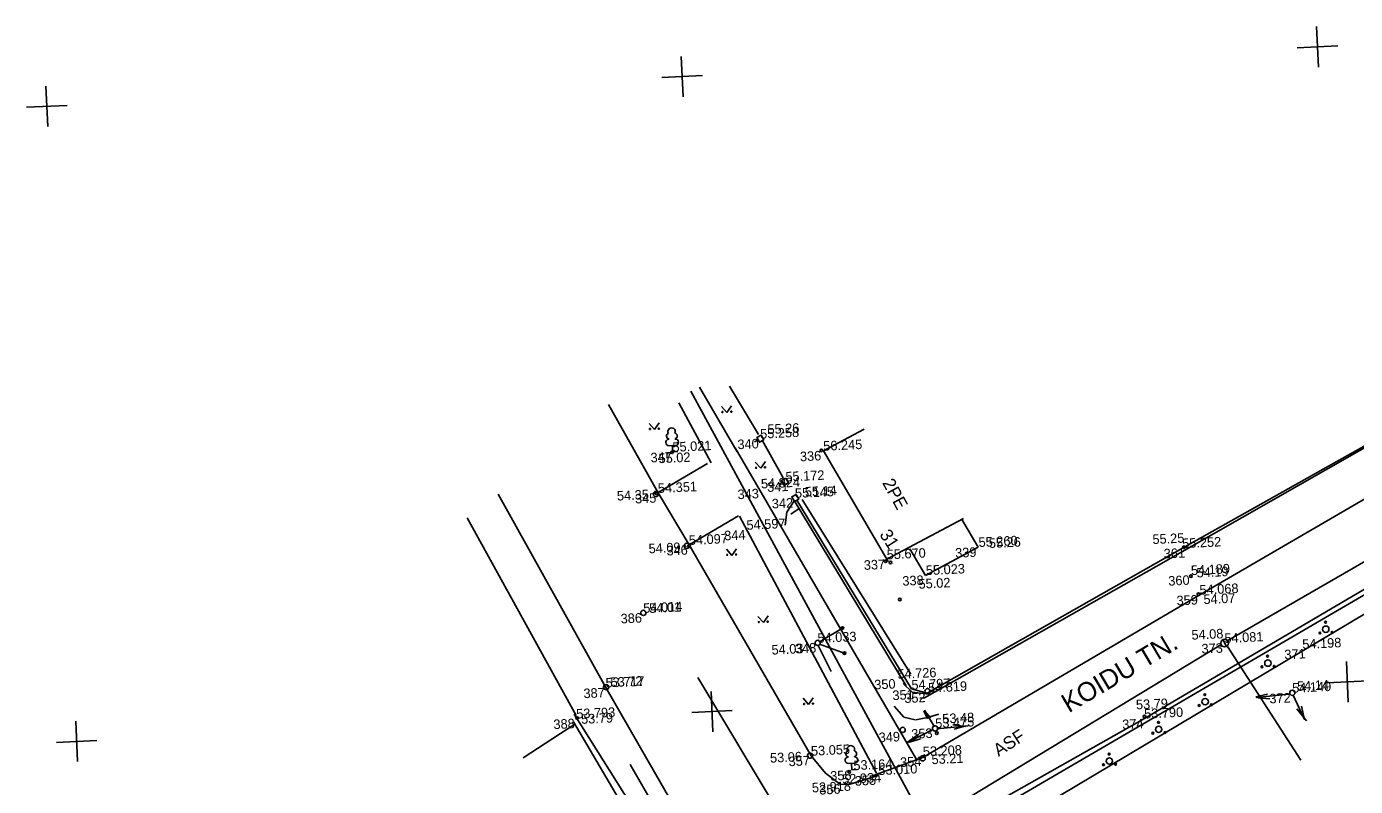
# Model space of a CAD drawing. Extents: x 641801 to 642265, y 6456380 to 6456844.
# Drawn here: x 641800.9 to 641905.3, y 6456777.4 to 6456837.1 of the extents above; entities that cross this region are included whole.
import ezdxf

# ---------------------------------------------------------------- set-up
doc = ezdxf.new("R2010")
doc.units = 0
for name, color, linetype in [('Level 1', 7, 'Continuous'), ('Level 10', 7, 'Continuous'), ('Level 14', 7, 'Continuous'), ('Level 15', 7, 'Continuous'), ('Level 17', 7, 'Continuous'), ('Level 28', 7, 'Continuous'), ('Level 3', 7, 'Continuous'), ('Level 30', 7, 'Continuous'), ('Level 41', 7, 'Continuous'), ('Level 42', 7, 'Continuous'), ('Level 5', 7, 'Continuous'), ('Level 58', 7, 'Continuous'), ('Level 59', 7, 'Continuous'), ('Level 62', 7, 'Continuous'), ('Level 63', 7, 'Continuous')]:
    doc.layers.add(name, color=color, linetype=linetype)

msp = doc.modelspace()

# ---------------------------------------------------------------- linework, layer by layer
at = {"layer": 'Level 1'}
for p, q in [((641863.51, 6456803.76), (641866.72, 6456805.46)), ((641868.5, 6456795.23), (641863.51, 6456803.76)), ((641861.22, 6456799.82), (641860.64, 6456798.94)), ((641861.8, 6456798.86), (641861.22, 6456799.86)), ((641860.64, 6456798.94), (641860.51, 6456797.91)), ((641861.61, 6456799.21), (641860.96, 6456798.78)), ((641868.5, 6456795.23), (641874.52, 6456798.44)), ((641875.68, 6456796.17), (641874.36, 6456798.42)), ((641871.54, 6456793.96), (641875.68, 6456796.17)), ((641868.4, 6456795.41), (641868.6, 6456795.05)), ((641871.54, 6456793.96), (641870.31, 6456796.05)), ((641863.26, 6456788.77), (641865.13, 6456789.88)), ((641863.1, 6456788.45), (641864.13, 6456786.4)), ((641863.19, 6456788.54), (641865.22, 6456787.83)), ((641898.42, 6456784.63), (641897.5, 6456784.41)), ((641897.51, 6456784.36), (641900.12, 6456784.62)), ((641897.64, 6456784.33), (641898.58, 6456784.24)), ((641900.43, 6456784.53), (641901.27, 6456782.74)), ((641901.09, 6456783.67), (641901.32, 6456782.61)), ((641871.4, 6456783.32), (641871.7, 6456782.67)), ((641871.45, 6456783.35), (641872.23, 6456782.05)), ((641871.45, 6456783.32), (641871.92, 6456782.77)), ((641900.7, 6456783.47), (641901.46, 6456782.53)), ((641872.15, 6456781.87), (641870.23, 6456780.88)), ((641872.41, 6456781.89), (641874.89, 6456782.13)), ((641873.68, 6456782.22), (641874.67, 6456782.09)), ((641874.71, 6456782.14), (641873.79, 6456781.87)), ((641871, 6456781.47), (641870.05, 6456780.8)), ((641870.18, 6456780.81), (641871.15, 6456781.12))]:
    msp.add_line(p, q, dxfattribs=at)
at = {"layer": 'Level 10'}
for p, q in [((641851.36, 6456804.69), (641851.36, 6456804.66)), ((641851.86, 6456804.71), (641851.86, 6456804.68)), ((641851.89, 6456804.18), (641851.39, 6456804.16)), ((641851.66, 6456803.67), (641851.64, 6456804.17)), ((641852.06, 6456803.69), (641851.66, 6456803.67)), ((641861.84, 6456799.93), (641870.38, 6456786.19)), ((641865.45, 6456779.7), (641865.45, 6456779.67)), ((641865.95, 6456779.72), (641865.95, 6456779.69)), ((641865.97, 6456779.19), (641865.47, 6456779.17)), ((641865.75, 6456778.68), (641865.72, 6456779.18)), ((641866.15, 6456778.7), (641865.75, 6456778.68))]:
    msp.add_line(p, q, dxfattribs=at)
for centre, radius in [((641902.99, 6456789.73), 0.25), ((641902.97, 6456790.28), 0.0707), ((641902.53, 6456789.43), 0.0707), ((641903.48, 6456789.48), 0.0707), ((641897.97, 6456786.77), 0.0707), ((641898.44, 6456787.06), 0.25), ((641898.41, 6456787.61), 0.0707), ((641898.93, 6456786.81), 0.0707), ((641893.04, 6456783.73), 0.0707), ((641893.51, 6456784.03), 0.25), ((641893.48, 6456784.58), 0.0707), ((641893.99, 6456783.78), 0.0707), ((641889.4, 6456781.55), 0.0707), ((641889.86, 6456781.85), 0.25), ((641889.84, 6456782.4), 0.0707), ((641890.35, 6456781.6), 0.0707), ((641885.98, 6456779.36), 0.25), ((641885.96, 6456779.91), 0.0707), ((641885.52, 6456779.07), 0.0707), ((641886.47, 6456779.11), 0.0707)]:
    msp.add_circle(centre, radius, dxfattribs=at)
for centre, radius, start, end in [((641851.58, 6456805.27), 0.291, 335.2663, 210.1065), ((641851.37, 6456804.41), 0.25, 92.6864, 272.6864), ((641851.4, 6456804.91), 0.224, 107.9305, 259.7655), ((641851.8, 6456804.93), 0.224, 285.6074, 77.4423), ((641851.87, 6456804.43), 0.25, 272.6864, 92.6864), ((641865.67, 6456780.28), 0.291, 335.2663, 210.1065), ((641865.46, 6456779.42), 0.25, 92.6864, 272.6864), ((641865.49, 6456779.92), 0.224, 107.9305, 259.7655), ((641865.89, 6456779.94), 0.224, 285.6074, 77.4423), ((641865.96, 6456779.44), 0.25, 272.6864, 92.6864)]:
    msp.add_arc(centre, radius, start, end, dxfattribs=at)
at = {"layer": 'Level 14'}
msp.add_line((641862.65, 6456770.91), (641853.65, 6456785.93), dxfattribs=at)
at = {"layer": 'Level 15'}
for p, q in [((641895.29, 6456788.84), (641912.34, 6456798.69)), ((641856.57, 6456765.37), (641894.73, 6456788.5)), ((641895.27, 6456788.36), (641901.04, 6456779.44)), ((641853.06, 6456770.92), (641848.31, 6456779.09))]:
    msp.add_line(p, q, dxfattribs=at)
at = {"layer": 'Level 17'}
for p, q in [((641853.09, 6456808.45), (641872.2, 6456773.19)), ((641872.57, 6456772.91), (641913.89, 6456797.03))]:
    msp.add_line(p, q, dxfattribs=at)
at = {"layer": 'Level 28'}
for p, q in [((641856.13, 6456808.85), (641858.4, 6456805.03)), ((641931.39, 6456806.03), (641873.84, 6456771.74)), ((641909.58, 6456806.15), (641891.72, 6456796.1)), ((641858.69, 6456804.59), (641860.34, 6456801.64)), ((641861.41, 6456799.87), (641870.44, 6456785.04)), ((641871.66, 6456784.69), (641891.72, 6456796.1)), ((641870.44, 6456785.04), (641871.66, 6456784.69)), ((641843.96, 6456782.26), (641839.9, 6456779.62)), ((641843.87, 6456782.44), (641850.98, 6456770.39))]:
    msp.add_line(p, q, dxfattribs=at)
at = {"layer": 'Level 3'}
for points in [[(641858.62, 6456804.99), (641858.82, 6456804.62), (641858.48, 6456804.43), (641858.28, 6456804.8)], [(641860.56, 6456801.61), (641860.76, 6456801.24), (641860.42, 6456801.05), (641860.22, 6456801.42)], [(641861.36, 6456800.33), (641861.57, 6456799.96), (641861.23, 6456799.77), (641861.02, 6456800.14)]]:
    msp.add_lwpolyline(points, close=True, dxfattribs=at)
for centre, radius in [((641851.61, 6456803.64), 0.102), ((641863.35, 6456803.79), 0.102), ((641850.35, 6456800.36), 0.205), ((641850.38, 6456800.42), 0.102), ((641852.77, 6456796.28), 0.205), ((641852.96, 6456796.26), 0.102), ((641891.83, 6456796.17), 0.102), ((641868.4, 6456795.07), 0.102), ((641868.78, 6456794.98), 0.102), ((641892.39, 6456793.9), 0.102), ((641869.51, 6456792.07), 0.102), ((641892.98, 6456792.48), 0.102), ((641849.36, 6456791.01), 0.205), ((641865.01, 6456789.82), 0.102), ((641863.06, 6456788.65), 0.205), ((641865.17, 6456787.85), 0.102), ((641846.43, 6456785.17), 0.205), ((641871.69, 6456784.85), 0.205), ((641900.36, 6456784.73), 0.205), ((641844.16, 6456782.74), 0.102), ((641888.74, 6456782.87), 0.102), ((641869.74, 6456781.81), 0.205), ((641872.28, 6456781.92), 0.205), ((641872.42, 6456781.55), 0.102), ((641862.45, 6456779.78), 0.205), ((641871.31, 6456779.57), 0.205), ((641865.54, 6456778.51), 0.102)]:
    msp.add_circle(centre, radius, dxfattribs=at)
at = {"layer": 'Level 30'}
for p, q in [((641853.77, 6456808.77), (641856.74, 6456803.68)), ((641852.15, 6456807.54), (641854.68, 6456802.8)), ((641858.08, 6456804.46), (641858.42, 6456804.62)), ((641856.56, 6456803.99), (641870.82, 6456779.49)), ((641850.51, 6456800.47), (641854.39, 6456802.77)), ((641893.08, 6456792.44), (641911.31, 6456803.05)), ((641860.41, 6456801.19), (641860.05, 6456801.11)), ((641844.08, 6456782.95), (641835.5, 6456798.48)), ((641852.95, 6456796.35), (641856.83, 6456798.65)), ((641856.91, 6456798.61), (641867.67, 6456778.41)), ((641915.5, 6456798.45), (641888.73, 6456782.7)), ((641869.07, 6456783.68), (641869.82, 6456782.82)), ((641843.93, 6456783.06), (641851.4, 6456771.15)), ((641869.82, 6456782.82), (641870.72, 6456782.6)), ((641870.77, 6456782.61), (641871.7, 6456782.79)), ((641871.7, 6456782.79), (641872.58, 6456783.05))]:
    msp.add_line(p, q, dxfattribs=at)
for points in [[(641850.52, 6456800.44), (641846.62, 6456807.41)], [(641846.41, 6456785.14), (641837.96, 6456800.34)], [(641850.52, 6456800.44), (641852.95, 6456796.35), (641862.55, 6456779.78), (641863.66, 6456778.4), (641864.86, 6456777.52), (641865.62, 6456777.55), (641867.82, 6456778.23)], [(641867.37, 6456778.21), (641871.32, 6456779.65), (641893.08, 6456792.44)], [(641846.41, 6456785.14), (641869.74, 6456744.51)], [(641888.73, 6456782.7), (641875.24, 6456775.08)]]:
    msp.add_lwpolyline(points, dxfattribs=at)
at = {"layer": 'Level 41'}
for p, q in [((641855.5, 6456807.25), (641855.92, 6456806.77)), ((641855.92, 6456806.77), (641856.29, 6456807.29)), ((641849.81, 6456805.91), (641850.23, 6456805.43)), ((641850.23, 6456805.43), (641850.61, 6456805.95)), ((641858.15, 6456802.87), (641858.58, 6456802.38)), ((641858.58, 6456802.38), (641858.95, 6456802.91)), ((641855.88, 6456796.02), (641856.31, 6456795.53)), ((641856.31, 6456795.53), (641856.68, 6456796.05)), ((641858.36, 6456790.73), (641858.79, 6456790.25)), ((641858.79, 6456790.25), (641859.16, 6456790.77)), ((641861.92, 6456784.3), (641862.34, 6456783.81)), ((641862.34, 6456783.81), (641862.71, 6456784.33))]:
    msp.add_line(p, q, dxfattribs=at)
for centre, radius in [((641855.57, 6456806.81), 0.0428), ((641856.27, 6456806.84), 0.0452), ((641849.88, 6456805.47), 0.0428), ((641850.58, 6456805.5), 0.0452), ((641858.22, 6456802.42), 0.0428), ((641858.92, 6456802.46), 0.0452), ((641855.95, 6456795.57), 0.0428), ((641856.65, 6456795.6), 0.0452), ((641858.43, 6456790.29), 0.0428), ((641859.13, 6456790.32), 0.0452), ((641861.99, 6456783.85), 0.0428), ((641862.69, 6456783.88), 0.0452)]:
    msp.add_circle(centre, radius, dxfattribs=at)
at = {"layer": 'Level 42'}
for p, q in [((641908.33, 6456805.32), (641889.66, 6456794.67)), ((641870.02, 6456785.28), (641861.8, 6456798.86)), ((641889.66, 6456794.67), (641871.44, 6456784.33)), ((641870.48, 6456784.77), (641869.78, 6456785.46)), ((641871.78, 6456784.61), (641870.48, 6456784.77)), ((641871.44, 6456784.33), (641871.08, 6456784.31))]:
    msp.add_line(p, q, dxfattribs=at)
at = {"layer": 'Level 5'}
msp.add_line((641894.9, 6456788.91), (641895.18, 6456788.38), dxfattribs=at)
msp.add_circle((641895.04, 6456788.64), 0.3, dxfattribs=at)
at = {"layer": 'Level 58'}
for p, q in [((641902.27, 6456837.12), (641902.42, 6456833.93)), ((641900.75, 6456835.45), (641903.93, 6456835.6)), ((641852.34, 6456834.77), (641852.49, 6456831.59)), ((641850.82, 6456833.11), (641854, 6456833.26)), ((641802.4, 6456832.43), (641802.55, 6456829.25)), ((641800.89, 6456830.77), (641804.07, 6456830.92)), ((641904.61, 6456787.18), (641904.76, 6456784)), ((641854.68, 6456784.84), (641854.83, 6456781.66)), ((641903.09, 6456785.52), (641906.28, 6456785.67)), ((641853.16, 6456783.18), (641856.34, 6456783.33)), ((641804.75, 6456782.5), (641804.9, 6456779.32)), ((641803.23, 6456780.83), (641806.41, 6456780.98))]:
    msp.add_line(p, q, dxfattribs=at)

# ---------------------------------------------------------------- texts
for s, height, rotation, p in [('2PE', 1, 298.6864, (641868.11, 6456801.24)), ('31', 1, 302.6864, (641867.88, 6456797.18)), ('KOIDU TN.', 1.5, 30.6864, (641882.79, 6456783.11)), ('ASF', 1, 32.6864, (641877.27, 6456779.68))]:
    msp.add_text(s, height=height, rotation=rotation, dxfattribs=at).set_placement(p)
at = {"layer": 'Level 59'}
for s, p in [('55.26', (641859.13, 6456805.07)), ('55.02', (641850.57, 6456802.78)), ('54.35', (641847.3, 6456799.84)), ('55.14', (641862.07, 6456800.16)), ('55.25', (641889.38, 6456796.42)), ('54.09', (641849.79, 6456795.69)), ('55.26', (641876.53, 6456796.11)), ('54.19', (641892.85, 6456793.79)), ('55.02', (641871, 6456792.91)), ('54.07', (641893.39, 6456791.7)), ('54.01', (641849.83, 6456791)), ('54.08', (641892.45, 6456788.9)), ('54.03', (641859.45, 6456787.73)), ('53.72', (641846.8, 6456785.18)), ('54.14', (641900.75, 6456784.87)), ('53.79', (641888.09, 6456783.42)), ('53.79', (641844.48, 6456782.28)), ('53.48', (641872.87, 6456782.31)), ('53.06', (641859.33, 6456779.23)), ('53.21', (641872.02, 6456779.11))]:
    msp.add_text(s, height=0.75, rotation=2.6864, dxfattribs=at).set_placement(p)
at = {"layer": 'Level 62'}
for s, p in [('340', (641856.77, 6456803.88)), ('347', (641849.94, 6456802.84)), ('336', (641861.68, 6456802.93)), ('345', (641848.72, 6456799.61)), ('343', (641856.78, 6456799.95)), ('341', (641859.1, 6456800.52)), ('342', (641859.47, 6456799.22)), ('344', (641855.73, 6456796.71)), ('346', (641851.19, 6456795.52)), ('339', (641873.88, 6456795.35)), ('337', (641866.7, 6456794.39)), ('361', (641890.27, 6456795.29)), ('338', (641869.73, 6456793.14)), ('360', (641890.63, 6456793.15)), ('359', (641891.28, 6456791.6)), ('386', (641847.59, 6456790.18)), ('348', (641861.29, 6456787.82)), ('373', (641893.24, 6456787.81)), ('371', (641899.75, 6456787.36)), ('350', (641867.52, 6456784.99)), ('387', (641844.67, 6456784.3)), ('351', (641868.95, 6456784.15)), ('352', (641869.88, 6456783.92)), ('372', (641898.57, 6456783.89)), ('388', (641842.31, 6456781.87)), ('374', (641887.01, 6456781.86)), ('349', (641867.87, 6456780.84)), ('353', (641870.43, 6456781.11)), ('357', (641860.79, 6456778.95)), ('354', (641869.55, 6456778.89)), ('358', (641864.06, 6456777.81)), ('356', (641863.2, 6456776.72)), ('355', (641865.99, 6456777.42))]:
    msp.add_text(s, height=0.75, rotation=2.6864, dxfattribs=at).set_placement(p)
at = {"layer": 'Level 63'}
for s, p in [('55.258', (641858.55, 6456804.71)), ('55.021', (641851.66, 6456803.67)), ('56.245', (641863.51, 6456803.76)), ('54.824', (641858.62, 6456800.79)), ('55.172', (641860.54, 6456801.34)), ('54.351', (641850.52, 6456800.44)), ('55.145', (641861.29, 6456800.05)), ('54.597', (641857.48, 6456797.54)), ('54.097', (641852.95, 6456796.35)), ('55.260', (641875.72, 6456796.19)), ('55.252', (641891.72, 6456796.1)), ('55.670', (641868.5, 6456795.22)), ('55.023', (641871.58, 6456793.98)), ('54.189', (641892.41, 6456793.98)), ('54.068', (641893.08, 6456792.44)), ('54.014', (641849.37, 6456791.01)), ('54.033', (641863.06, 6456788.65)), ('54.081', (641895.04, 6456788.64)), ('54.198', (641901.16, 6456788.17)), ('53.717', (641846.41, 6456785.14)), ('54.726', (641869.34, 6456785.82)), ('54.797', (641870.44, 6456784.97)), ('54.819', (641871.75, 6456784.75)), ('54.140', (641900.36, 6456784.73)), ('53.793', (641844.1, 6456782.7)), ('53.475', (641872.31, 6456781.95)), ('53.790', (641888.73, 6456782.7)), ('53.055', (641862.55, 6456779.78)), ('53.208', (641871.34, 6456779.73)), ('53.164', (641865.88, 6456778.64)), ('52.934', (641865, 6456777.56)), ('53.010', (641867.84, 6456778.25)), ('52.918', (641862.62, 6456776.89))]:
    msp.add_text(s, height=0.75, rotation=2.6864, dxfattribs=at).set_placement(p)

doc.saveas('drawing.dxf')
